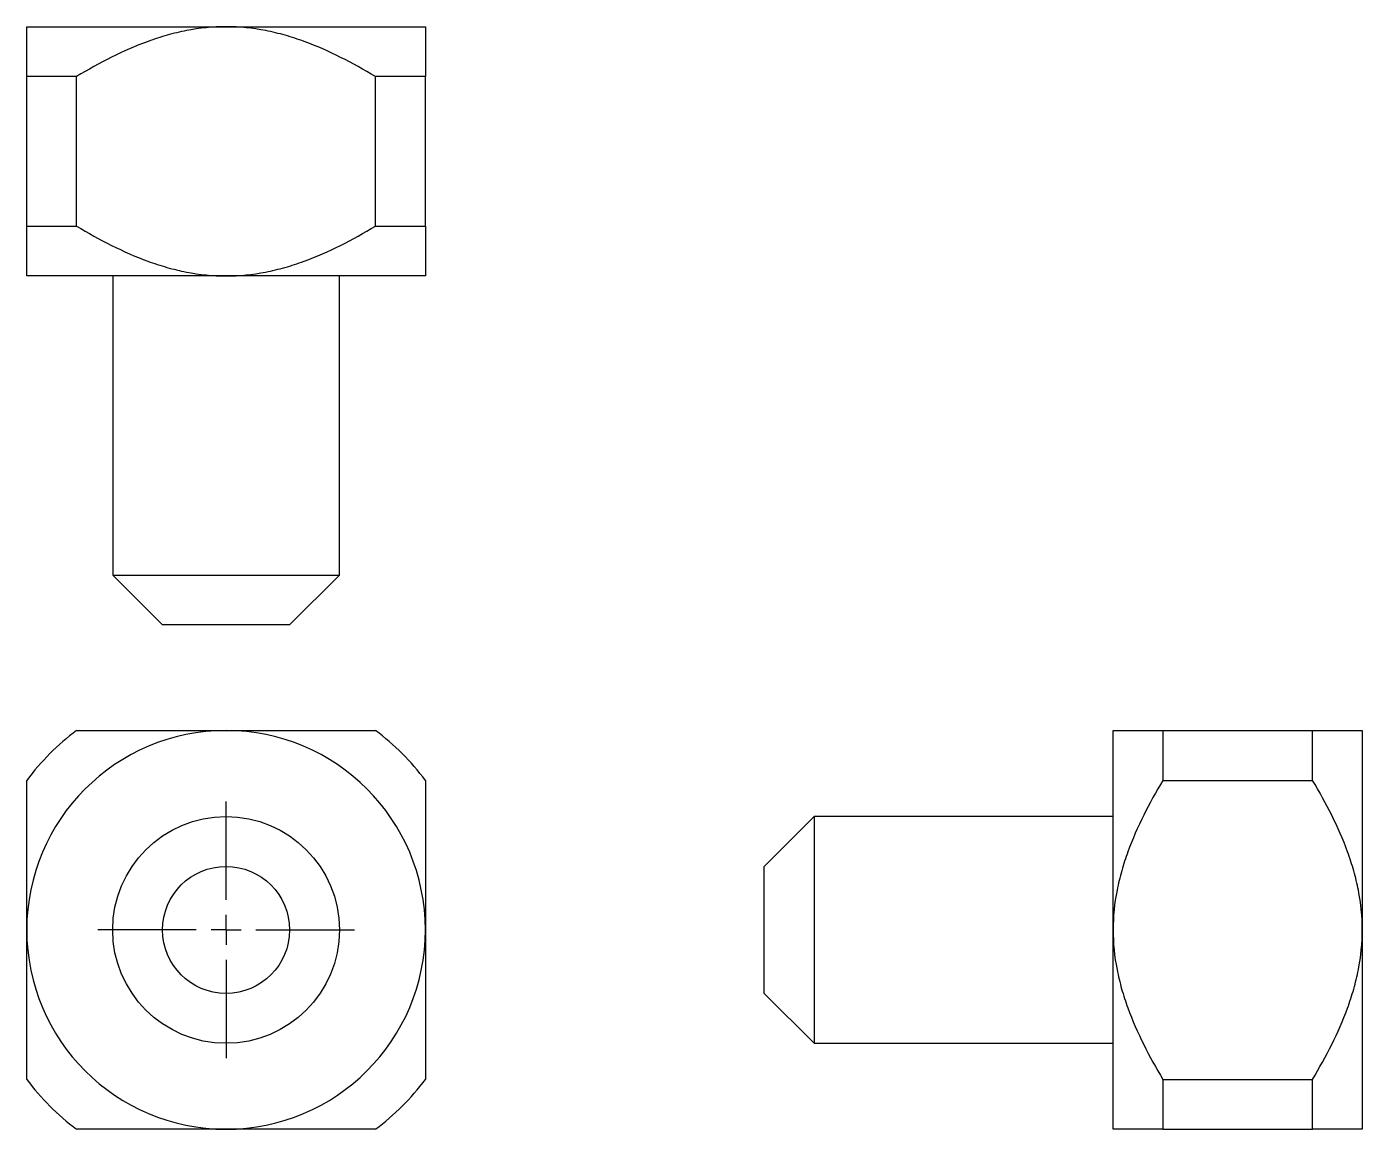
# Model space of a CAD drawing. Header units: millimetres. Extents: x 50 to 273, y 24 to 208.
import ezdxf

# ---------------------------------------------------------------- set-up
doc = ezdxf.new("R2010")
doc.units = ezdxf.units.MM
doc.layers.add('10', color=7, linetype='Continuous')

# ---------------------------------------------------------------- blocks, each defined once
blk = doc.blocks.new('SW_CENTERMARKSYMBOL_0')
at = {"layer": '10', "color": 0}
for p, q in [((0, 5), (0, 21.46)), ((0, 0), (0, 2.5)), ((-5, 0), (-21.46, 0)), ((0, 0), (-2.5, 0)), ((0, 0), (0, -2.5)), ((0, 0), (2.5, 0)), ((5, 0), (21.46, 0)), ((0, -5), (0, -21.46))]:
    blk.add_line(p, q, dxfattribs=at)

msp = doc.modelspace()

# ---------------------------------------------------------------- linework, layer by layer
at = {"color": 7, "linetype": 'Continuous', "lineweight": 25}
for p, q in [((49.67, 208), (83, 208)), ((83, 208), (116.33, 208)), ((58, 199.67), (49.67, 199.67)), ((49.67, 174.67), (49.67, 199.67)), ((58, 174.67), (58, 199.67)), ((116.33, 199.67), (108, 199.67)), ((108, 174.67), (108, 199.67)), ((116.33, 174.67), (116.33, 199.67)), ((49.67, 174.67), (58, 174.67)), ((108, 174.67), (116.33, 174.67)), ((83, 166.33), (49.67, 166.33)), ((64.04, 166.33), (64.04, 116.33)), ((116.33, 166.33), (83, 166.33)), ((101.96, 116.33), (101.96, 166.33)), ((64.04, 116.33), (72.38, 108)), ((64.04, 116.33), (101.96, 116.33)), ((93.62, 108), (101.96, 116.33)), ((93.62, 108), (72.38, 108)), ((231.33, 57), (231.33, 90.33)), ((239.67, 90.33), (239.67, 82)), ((239.67, 90.33), (264.67, 90.33)), ((264.67, 82), (264.67, 90.33)), ((273, 90.33), (273, 57)), ((239.67, 82), (264.67, 82)), ((181.33, 75.96), (173, 67.62)), ((231.33, 75.96), (181.33, 75.96)), ((181.33, 75.96), (181.33, 57)), ((173, 57), (173, 67.62)), ((173, 46.38), (173, 57)), ((181.33, 57), (181.33, 38.04)), ((231.33, 23.67), (231.33, 57)), ((273, 57), (273, 23.67)), ((173, 46.38), (181.33, 38.04)), ((181.33, 38.04), (231.33, 38.04)), ((239.67, 32), (239.67, 23.67)), ((239.67, 32), (264.67, 32)), ((264.67, 23.67), (264.67, 32)), ((239.67, 23.67), (264.67, 23.67))]:
    msp.add_line(p, q, dxfattribs=at)
for radius in [18.96, 10.62]:
    msp.add_circle((83, 57), radius, dxfattribs=at)
for radius, start, end in [(33.33, 90, 180), (41.67, 126.8699, 143.1301), (33.33, 0, 90), (41.67, 36.8699, 53.1301), (33.33, 180, 270), (33.33, 270, 0), (41.67, 216.8699, 233.1301), (41.67, 306.8699, 323.1301)]:
    msp.add_arc((83, 57), radius, start, end, dxfattribs=at)
for points, knots in [([(49.67, 199.67), (49.67, 200.81), (49.67, 201.89), (49.67, 203.87), (49.67, 204.77), (49.67, 205.91), (49.67, 206.26), (49.67, 206.87), (49.67, 207.13), (49.67, 207.77), (49.67, 208), (49.67, 208)], [0, 0, 0, 0, 0.25, 0.25, 0.5, 0.5, 0.625, 0.625, 0.75, 0.75, 1, 1, 1, 1]), ([(83, 208), (80.76, 208), (78.55, 207.77), (75.29, 207.14), (74.22, 206.88), (72.08, 206.27), (71.01, 205.92), (67.87, 204.78), (65.83, 203.88), (61.86, 201.9), (59.91, 200.81), (58, 199.67)], [0, 0, 0, 0, 0.25, 0.25, 0.375, 0.375, 0.5, 0.5, 0.75, 0.75, 1, 1, 1, 1]), ([(108, 199.67), (106.09, 200.81), (104.15, 201.89), (100.18, 203.87), (98.16, 204.77), (95.03, 205.91), (93.97, 206.26), (91.81, 206.87), (90.73, 207.13), (87.45, 207.77), (85.24, 208), (83, 208)], [0, 0, 0, 0, 0.25, 0.25, 0.5, 0.5, 0.625, 0.625, 0.75, 0.75, 1, 1, 1, 1]), ([(116.33, 208), (116.33, 208), (116.33, 207.77), (116.33, 207.14), (116.33, 206.88), (116.33, 206.27), (116.33, 205.92), (116.33, 204.78), (116.33, 203.88), (116.33, 201.9), (116.33, 200.81), (116.33, 199.67)], [0, 0, 0, 0, 0.25, 0.25, 0.375, 0.375, 0.5, 0.5, 0.75, 0.75, 1, 1, 1, 1]), ([(49.67, 166.33), (49.67, 166.33), (49.67, 166.56), (49.67, 167.2), (49.67, 167.46), (49.67, 168.06), (49.67, 168.41), (49.67, 169.56), (49.67, 170.45), (49.67, 172.44), (49.67, 173.52), (49.67, 174.67)], [0, 0, 0, 0, 0.25, 0.25, 0.375, 0.375, 0.5, 0.5, 0.75, 0.75, 1, 1, 1, 1]), ([(58, 174.67), (59.91, 173.52), (61.85, 172.44), (65.82, 170.46), (67.84, 169.57), (70.97, 168.42), (72.03, 168.08), (74.19, 167.46), (75.27, 167.2), (78.55, 166.56), (80.76, 166.33), (83, 166.33)], [0, 0, 0, 0, 0.25, 0.25, 0.5, 0.5, 0.625, 0.625, 0.75, 0.75, 1, 1, 1, 1]), ([(83, 166.33), (85.24, 166.33), (87.45, 166.56), (90.71, 167.2), (91.78, 167.46), (93.92, 168.06), (94.99, 168.41), (98.13, 169.56), (100.17, 170.45), (104.14, 172.44), (106.09, 173.52), (108, 174.67)], [0, 0, 0, 0, 0.25, 0.25, 0.375, 0.375, 0.5, 0.5, 0.75, 0.75, 1, 1, 1, 1]), ([(116.33, 174.67), (116.33, 173.52), (116.33, 172.44), (116.33, 170.46), (116.33, 169.57), (116.33, 168.42), (116.33, 168.08), (116.33, 167.46), (116.33, 167.2), (116.33, 166.56), (116.33, 166.33), (116.33, 166.33)], [0, 0, 0, 0, 0.25, 0.25, 0.5, 0.5, 0.625, 0.625, 0.75, 0.75, 1, 1, 1, 1]), ([(58, 90.33), (59.91, 90.33), (61.85, 90.33), (65.82, 90.33), (67.84, 90.33), (70.97, 90.33), (72.03, 90.33), (74.19, 90.33), (75.27, 90.33), (78.55, 90.33), (80.76, 90.33), (83, 90.33)], [0, 0, 0, 0, 0.25, 0.25, 0.5, 0.5, 0.625, 0.625, 0.75, 0.75, 1, 1, 1, 1]), ([(83, 90.33), (85.24, 90.33), (87.45, 90.33), (90.71, 90.33), (91.78, 90.33), (93.92, 90.33), (94.99, 90.33), (98.13, 90.33), (100.17, 90.33), (104.14, 90.33), (106.09, 90.33), (108, 90.33)], [0, 0, 0, 0, 0.25, 0.25, 0.375, 0.375, 0.5, 0.5, 0.75, 0.75, 1, 1, 1, 1]), ([(231.33, 90.33), (231.33, 90.33), (231.56, 90.33), (232.2, 90.33), (232.46, 90.33), (233.06, 90.33), (233.41, 90.33), (234.56, 90.33), (235.45, 90.33), (237.44, 90.33), (238.52, 90.33), (239.67, 90.33)], [0, 0, 0, 0, 0.25, 0.25, 0.375, 0.375, 0.5, 0.5, 0.75, 0.75, 1, 1, 1, 1]), ([(264.67, 90.33), (265.81, 90.33), (266.89, 90.33), (268.87, 90.33), (269.77, 90.33), (270.91, 90.33), (271.26, 90.33), (271.87, 90.33), (272.13, 90.33), (272.77, 90.33), (273, 90.33), (273, 90.33)], [0, 0, 0, 0, 0.25, 0.25, 0.5, 0.5, 0.625, 0.625, 0.75, 0.75, 1, 1, 1, 1]), ([(49.67, 57), (49.67, 59.24), (49.67, 61.45), (49.67, 64.71), (49.67, 65.78), (49.67, 67.92), (49.67, 68.99), (49.67, 72.13), (49.67, 74.17), (49.67, 78.14), (49.67, 80.09), (49.67, 82)], [0, 0, 0, 0, 0.25, 0.25, 0.375, 0.375, 0.5, 0.5, 0.75, 0.75, 1, 1, 1, 1]), ([(116.33, 82), (116.33, 80.09), (116.33, 78.15), (116.33, 74.18), (116.33, 72.16), (116.33, 69.03), (116.33, 67.97), (116.33, 65.81), (116.33, 64.73), (116.33, 61.45), (116.33, 59.24), (116.33, 57)], [0, 0, 0, 0, 0.25, 0.25, 0.5, 0.5, 0.625, 0.625, 0.75, 0.75, 1, 1, 1, 1]), ([(239.67, 82), (238.52, 80.09), (237.44, 78.15), (235.46, 74.18), (234.57, 72.16), (233.42, 69.03), (233.08, 67.97), (232.46, 65.81), (232.2, 64.73), (231.56, 61.45), (231.33, 59.24), (231.33, 57)], [0, 0, 0, 0, 0.25, 0.25, 0.5, 0.5, 0.625, 0.625, 0.75, 0.75, 1, 1, 1, 1]), ([(273, 57), (273, 59.24), (272.77, 61.45), (272.14, 64.71), (271.88, 65.78), (271.27, 67.92), (270.92, 68.99), (269.78, 72.13), (268.88, 74.17), (266.9, 78.14), (265.81, 80.09), (264.67, 82)], [0, 0, 0, 0, 0.25, 0.25, 0.375, 0.375, 0.5, 0.5, 0.75, 0.75, 1, 1, 1, 1]), ([(49.67, 32), (49.67, 33.91), (49.67, 35.85), (49.67, 39.82), (49.67, 41.84), (49.67, 44.97), (49.67, 46.03), (49.67, 48.19), (49.67, 49.27), (49.67, 52.55), (49.67, 54.76), (49.67, 57)], [0, 0, 0, 0, 0.25, 0.25, 0.5, 0.5, 0.625, 0.625, 0.75, 0.75, 1, 1, 1, 1]), ([(116.33, 57), (116.33, 54.76), (116.33, 52.55), (116.33, 49.29), (116.33, 48.22), (116.33, 46.08), (116.33, 45.01), (116.33, 41.87), (116.33, 39.83), (116.33, 35.86), (116.33, 33.91), (116.33, 32)], [0, 0, 0, 0, 0.25, 0.25, 0.375, 0.375, 0.5, 0.5, 0.75, 0.75, 1, 1, 1, 1]), ([(231.33, 57), (231.33, 54.76), (231.56, 52.55), (232.2, 49.29), (232.46, 48.22), (233.06, 46.08), (233.41, 45.01), (234.56, 41.87), (235.45, 39.83), (237.44, 35.86), (238.52, 33.91), (239.67, 32)], [0, 0, 0, 0, 0.25, 0.25, 0.375, 0.375, 0.5, 0.5, 0.75, 0.75, 1, 1, 1, 1]), ([(264.67, 32), (265.81, 33.91), (266.89, 35.85), (268.87, 39.82), (269.77, 41.84), (270.91, 44.97), (271.26, 46.03), (271.87, 48.19), (272.13, 49.27), (272.77, 52.55), (273, 54.76), (273, 57)], [0, 0, 0, 0, 0.25, 0.25, 0.5, 0.5, 0.625, 0.625, 0.75, 0.75, 1, 1, 1, 1]), ([(83, 23.67), (80.76, 23.67), (78.55, 23.67), (75.29, 23.67), (74.22, 23.67), (72.08, 23.67), (71.01, 23.67), (67.87, 23.67), (65.83, 23.67), (61.86, 23.67), (59.91, 23.67), (58, 23.67)], [0, 0, 0, 0, 0.25, 0.25, 0.375, 0.375, 0.5, 0.5, 0.75, 0.75, 1, 1, 1, 1]), ([(108, 23.67), (106.09, 23.67), (104.15, 23.67), (100.18, 23.67), (98.16, 23.67), (95.03, 23.67), (93.97, 23.67), (91.81, 23.67), (90.73, 23.67), (87.45, 23.67), (85.24, 23.67), (83, 23.67)], [0, 0, 0, 0, 0.25, 0.25, 0.5, 0.5, 0.625, 0.625, 0.75, 0.75, 1, 1, 1, 1]), ([(239.67, 23.67), (238.52, 23.67), (237.44, 23.67), (235.46, 23.67), (234.57, 23.67), (233.42, 23.67), (233.08, 23.67), (232.46, 23.67), (232.2, 23.67), (231.56, 23.67), (231.33, 23.67), (231.33, 23.67)], [0, 0, 0, 0, 0.25, 0.25, 0.5, 0.5, 0.625, 0.625, 0.75, 0.75, 1, 1, 1, 1]), ([(273, 23.67), (273, 23.67), (272.77, 23.67), (272.14, 23.67), (271.88, 23.67), (271.27, 23.67), (270.92, 23.67), (269.78, 23.67), (268.88, 23.67), (266.9, 23.67), (265.81, 23.67), (264.67, 23.67)], [0, 0, 0, 0, 0.25, 0.25, 0.375, 0.375, 0.5, 0.5, 0.75, 0.75, 1, 1, 1, 1])]:
    msp.add_open_spline(points, degree=3, knots=knots, dxfattribs=at)

# ---------------------------------------------------------------- block references
at = {"layer": '10'}
msp.add_blockref('SW_CENTERMARKSYMBOL_0', (83, 57), dxfattribs=at)

doc.saveas('drawing.dxf')
